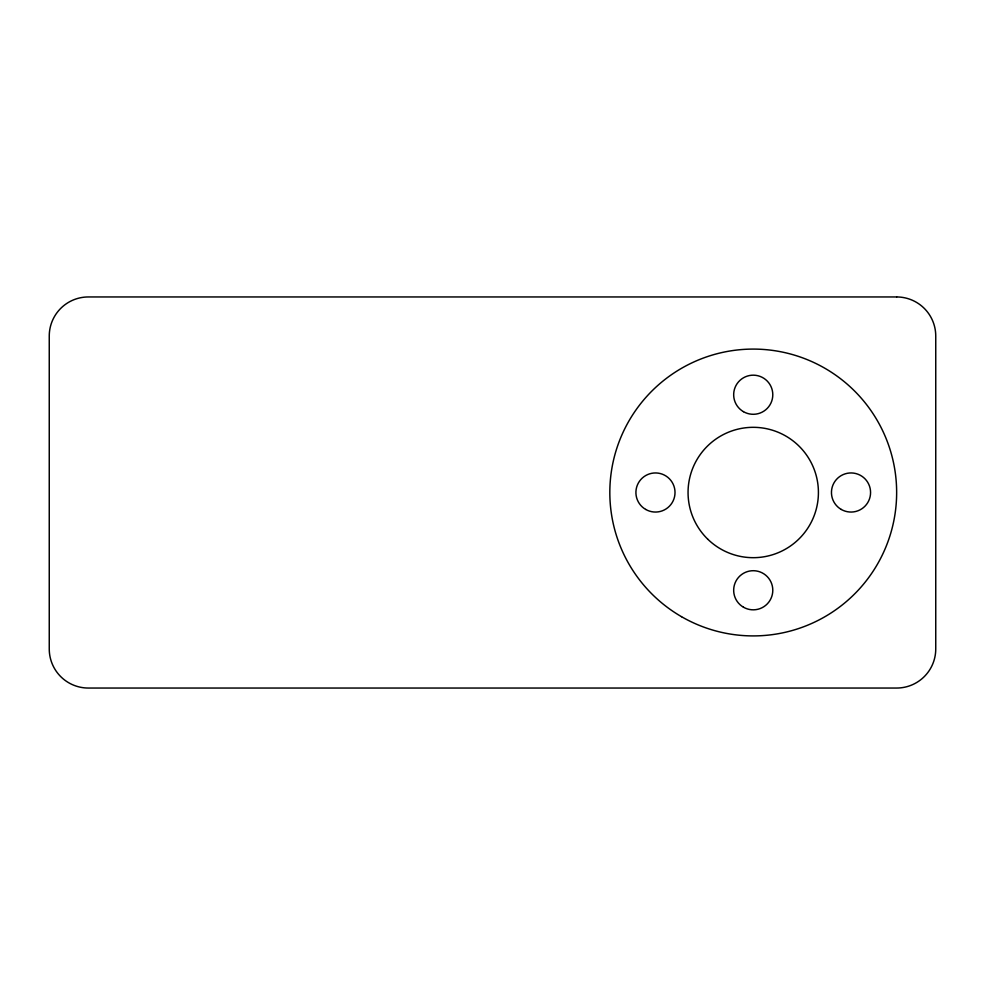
<?xml version="1.0" encoding="UTF-8"?>
<svg xmlns="http://www.w3.org/2000/svg" width="985" height="985" viewBox="0 0 985 985"><rect width="100%" height="100%" fill="white"/><g stroke="black" fill="none" stroke-linecap="round" stroke-linejoin="round"><path stroke-width="1.48" d="M896.645 296.953L88.355 296.953A39.105 39.105 0 0 0 49.25 336.057L49.25 648.943A39.105 39.105 0 0 0 88.355 688.047L896.645 688.047A39.105 39.105 0 0 0 935.75 648.943L935.75 336.057A39.105 39.105 0 0 0 896.645 296.953M707.624 539.066A65.182 65.182 0 0 0 816.368 508.716A65.182 65.182 0 0 0 735.709 429.719A65.182 65.182 0 0 0 707.624 539.066M743.453 607.203A19.552 19.552 0 0 0 772.794 590.274A19.552 19.552 0 0 0 743.453 573.332A19.552 19.552 0 0 0 743.453 607.203M645.68 509.43A19.552 19.552 0 0 0 675.02 492.5A19.552 19.552 0 0 0 645.68 475.57A19.552 19.552 0 0 0 645.68 509.43M743.453 411.668A19.552 19.552 0 0 0 772.794 394.726A19.552 19.552 0 0 0 743.453 377.797A19.552 19.552 0 0 0 743.453 411.668M841.227 509.43A19.552 19.552 0 0 0 870.568 492.5A19.552 19.552 0 0 0 841.227 475.57A19.552 19.552 0 0 0 841.227 509.43M681.534 616.696A143.404 143.404 0 0 0 896.645 492.5A143.404 143.404 0 0 0 681.534 368.304A143.404 143.404 0 0 0 681.534 616.696"/></g></svg>
